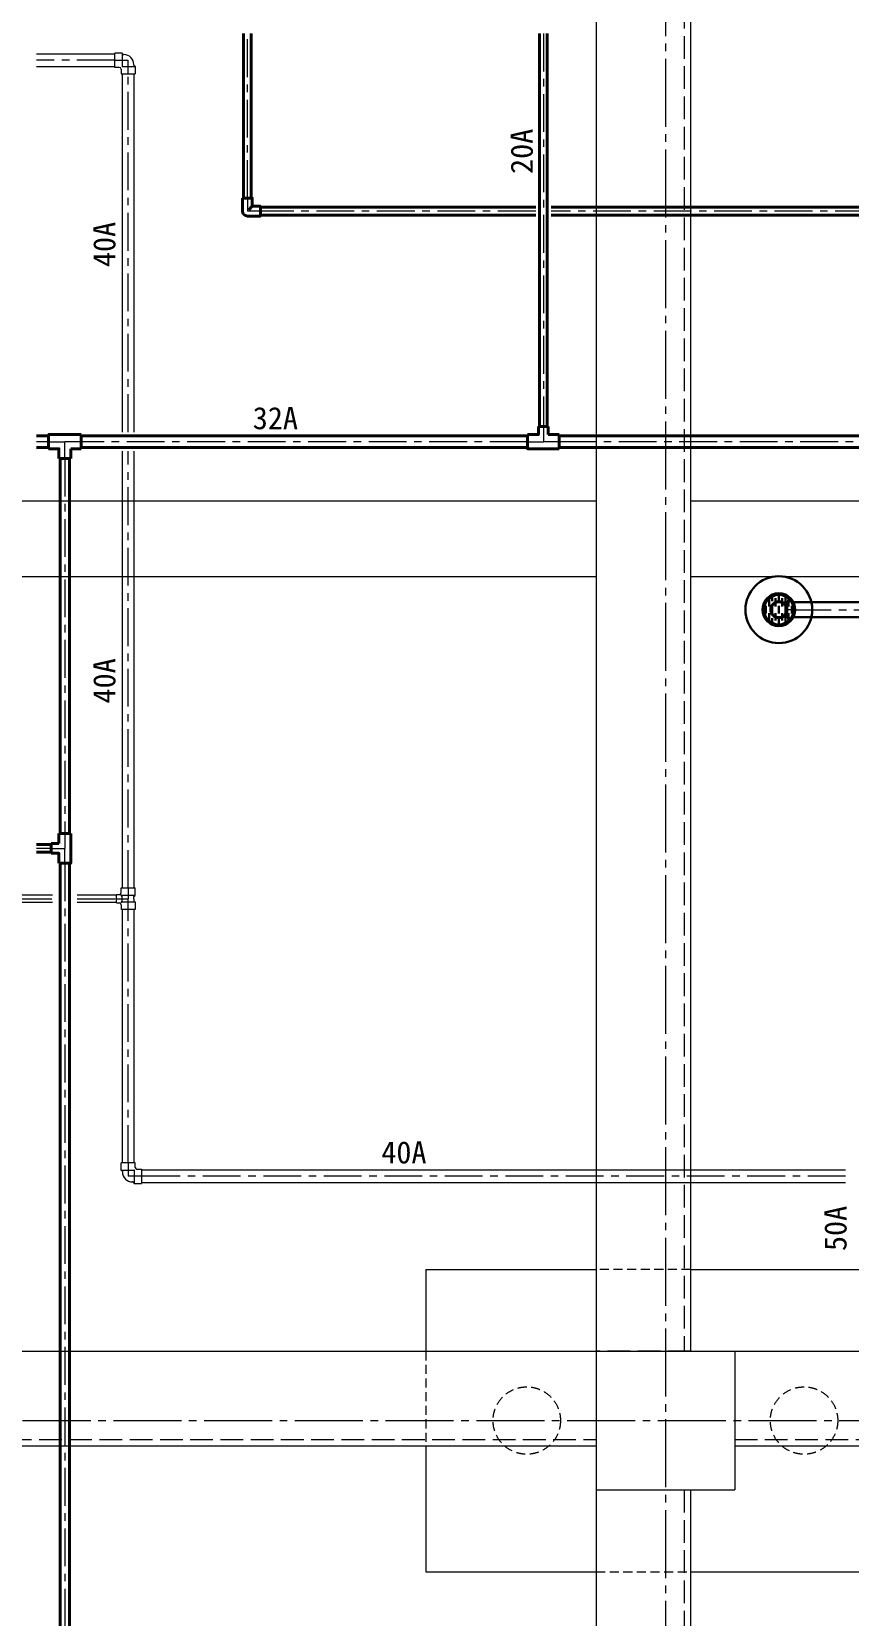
# Model space of a CAD drawing. Units: millimetres at full size. Extents: x -12803 to 120774, y -9413 to 101127.
# Drawn here: x 1696 to 4940, y 17819 to 24109 of the extents above; entities that cross this region are included whole.
import ezdxf
from ezdxf.enums import TextEntityAlignment as Align

# ---------------------------------------------------------------- set-up
doc = ezdxf.new("R2010")
doc.units = ezdxf.units.MM
doc.header["$LTSCALE"] = 30
for name, pattern in [('CHAIN1', [8, 5, -1, 1, -1]), ('CHAIN2', [12, 9, -1, 1, -1]), ('DASHED1', [1.8, 1.2, -0.6]), ('DASHED3', [4, 3, -1])]:
    doc.linetypes.add(name, pattern=pattern)
for name, color, linetype, lineweight in [('0-1_1-2', 7, 'Continuous', 15), ('0-9_1-1', 7, 'CHAIN2', 15), ('0-F_1-16', 7, 'Continuous', 15), ('9-1_配管－汚水１：硬質塩ビ管（ＤＶ）', 2, 'Continuous', 30), ('9-2_配管－給湯１２：ＨＴＬＰ（ＵＸ）', 3, 'Continuous', 20), ('9-3_配管－給水３：ＶＬＰ(ＶＤ)', 7, 'Continuous', 15)]:
    doc.layers.add(name, color=color, linetype=linetype, lineweight=lineweight)
doc.styles.add('ＭＳ ゴシック', font='')
doc.styles.get('ＭＳ ゴシック').set_extended_font_data('MS Gothic')

msp = doc.modelspace()

# ---------------------------------------------------------------- linework, layer by layer
at = {"layer": '0-1_1-2'}
for p, q in [((3935, 26941.26), (3935, 13751.26)), ((-1690, 22246.26), (3935, 22246.26)), ((4310, 22246.26), (10035, 22246.26)), ((-1690, 21946.26), (3935, 21946.26)), ((4310, 21946.26), (10035, 21946.26)), ((3260, 19196.26), (3260, 18871.26)), ((3260, 19196.26), (3935, 19196.26)), ((4310, 19196.26), (5160, 19196.26)), ((3260, 18496.26), (3260, 17996.26)), ((3935, 18321.26), (4485, 18321.26)), ((3260, 17996.26), (3935, 17996.26)), ((4310, 17996.26), (5160, 17996.26))]:
    msp.add_line(p, q, dxfattribs=at)
at = {"layer": '0-1_1-2', "linetype": 'DASHED1'}
for p, q in [((4310, 19196.26), (3935, 19196.26)), ((3260, 18871.26), (3260, 18496.26)), ((3935, 17996.26), (4310, 17996.26))]:
    msp.add_line(p, q, dxfattribs=at)
at = {"layer": '0-1_1-2'}
msp.add_lwpolyline([(3935, 18871.26), (4485, 18871.26), (4485, 18321.26)], dxfattribs=at)
at = {"layer": '0-1_1-2', "linetype": 'DASHED3'}
msp.add_lwpolyline([(4310, 18871.26), (3935, 18871.26), (3935, 15861.26)], dxfattribs=at)
at = {"layer": '0-1_1-2', "linetype": 'DASHED1'}
for centre in [(3660, 18596.26), (4760, 18596.26)]:
    msp.add_circle(centre, 133.7, dxfattribs=at)
at = {"layer": '0-9_1-1'}
for p, q in [((4210, 31201.26), (4210, 12715.3)), ((-5540, 18596.26), (39710, 18596.26))]:
    msp.add_line(p, q, dxfattribs=at)
at = {"layer": '0-F_1-16', "linetype": 'DASHED3'}
for p, q in [((4285, 26371.26), (4285, 18871.26)), ((-1515, 18521.26), (3935, 18521.26)), ((4485, 18521.26), (9935, 18521.26)), ((4285, 18321.26), (4285, 14321.26))]:
    msp.add_line(p, q, dxfattribs=at)
at = {"layer": '0-F_1-16'}
for p, q in [((4310, 26371.26), (4310, 18871.26)), ((-1515, 18871.26), (3935, 18871.26)), ((4485, 18871.26), (9935, 18871.26)), ((-1515, 18496.26), (3935, 18496.26)), ((4485, 18496.26), (9935, 18496.26)), ((4310, 18321.26), (4310, 14321.26))]:
    msp.add_line(p, q, dxfattribs=at)
at = {"layer": '9-1_配管－汚水１：硬質塩ビ管（ＤＶ）'}
for p, q in [((4608, 21829.16), (4608, 21799.91)), ((4621, 21856.12), (4621, 21826.87)), ((4634, 21848.41), (4634, 21863.05)), ((4634, 21829.16), (4634, 21799.91)), ((4647, 21859.66), (4647, 21826.87)), ((4647, 21849.54), (4647, 21853.27)), ((4660, 21848.41), (4660, 21868.41)), ((4660, 21829.16), (4660, 21799.91)), ((4673, 21859.66), (4673, 21826.87)), ((4673, 21849.54), (4673, 21853.27)), ((4693, 21843.04), (4677.61, 21843.04)), ((4686, 21848.41), (4686, 21863.05)), ((4686, 21829.16), (4686, 21799.91)), ((4693, 21848.04), (4718, 21848.04)), ((4693, 21848.04), (4693, 21820.3)), ((4699, 21856.12), (4699, 21826.87)), ((4712, 21829.16), (4712, 21799.91)), ((8681.64, 21844.54), (4718, 21844.54)), ((4621, 21801.22), (4621, 21771.97)), ((4634, 21780.66), (4634, 21766.02)), ((4647, 21801.22), (4647, 21771.97)), ((4647, 21779.54), (4647, 21775.81)), ((4660, 21780.66), (4660, 21760.66)), ((4673, 21801.22), (4673, 21771.97)), ((4673, 21779.54), (4673, 21775.81)), ((4693, 21786.04), (4677.61, 21786.04)), ((4686, 21780.66), (4686, 21766.02)), ((4693, 21781.04), (4693, 21808.77)), ((4699, 21801.22), (4699, 21771.97)), ((4718, 21784.54), (8681.64, 21784.54))]:
    msp.add_line(p, q, dxfattribs=at)
at = {"layer": '9-1_配管－汚水１：硬質塩ビ管（ＤＶ）', "color": 7, "linetype": 'CHAIN1', "lineweight": 15}
for q in [(4690, 21814.54), (8681.64, 21814.54)]:
    msp.add_line((4718, 21814.54), q, dxfattribs=at)
at = {"layer": '9-1_配管－汚水１：硬質塩ビ管（ＤＶ）'}
msp.add_lwpolyline([(4718, 21848.04), (4718, 21781.04), (4693, 21781.04)], dxfattribs=at)
for radius in [132.5, 65, 58.5, 30]:
    msp.add_circle((4660, 21814.54), radius, dxfattribs=at)
for start, end in [(90, 180), (270, 90), (180, 270)]:
    msp.add_arc((4660, 21814.54), 33.5, start, end, dxfattribs=at)
at = {"layer": '9-2_配管－給湯１２：ＨＴＬＰ（ＵＸ）'}
for p, q in [((2025.32, 24019.24), (1715.53, 24019.24)), ((1715.53, 23970.64), (2025.32, 23970.64)), ((2025.32, 23966.64), (2025.32, 24023.24)), ((2054.43, 24023.24), (2025.32, 24023.24)), ((2043.52, 23966.64), (2025.32, 23966.64)), ((2054.43, 24020.73), (2054.43, 23971.6)), ((2057.87, 24018.56), (2055.75, 24022.46)), ((2104.69, 23969.6), (2056.43, 23969.6)), ((2059.38, 24017.53), (2061.71, 24017.53)), ((2101.21, 23975.71), (2101.21, 23978.03)), ((2102.23, 23974.2), (2106.14, 23972.07)), ((2106.92, 23970.75), (2106.92, 23941.64)), ((2050.32, 23959.84), (2050.32, 23941.64)), ((2050.32, 23941.64), (2106.92, 23941.64)), ((2054.32, 23941.64), (2054.32, 22519.41)), ((2102.92, 22519.41), (2102.92, 23941.64)), ((2054.32, 22443.11), (2054.32, 20710.26)), ((2102.92, 20710.26), (2102.92, 22443.11)), ((2050.37, 20691.86), (2050.37, 20710.26)), ((2050.37, 20710.26), (2106.87, 20710.26)), ((2106.87, 20681.45), (2106.87, 20710.26)), ((1778.77, 20680.86), (1385.5, 20680.86)), ((1385.5, 20653.66), (1778.77, 20653.66)), ((2032.62, 20680.86), (1876.57, 20680.86)), ((1876.57, 20653.66), (2032.62, 20653.66)), ((2032.62, 20683.86), (2042.37, 20683.86)), ((2032.62, 20650.66), (2032.62, 20683.86)), ((2032.62, 20650.66), (2042.37, 20650.66)), ((2053.32, 20677.4), (2049.61, 20683.56)), ((2050.37, 20642.66), (2050.37, 20624.26)), ((2104.41, 20680.69), (2054.78, 20680.69)), ((2104.41, 20653.84), (2054.78, 20653.84)), ((2101.42, 20667.26), (2101.42, 20676.38)), ((2101.42, 20667.26), (2101.42, 20658.15)), ((2102.45, 20678.13), (2106.09, 20680.14)), ((2102.45, 20656.39), (2106.09, 20654.39)), ((2106.87, 20653.08), (2106.87, 20624.26)), ((2106.87, 20624.26), (2050.37, 20624.26)), ((2054.32, 20624.26), (2054.32, 19619.29)), ((2102.92, 19619.29), (2102.92, 20624.26)), ((2106.92, 19619.29), (2050.32, 19619.29)), ((2050.32, 19590.18), (2050.32, 19619.29)), ((2055, 19586.74), (2051.1, 19588.87)), ((2052.83, 19590.18), (2101.96, 19590.18)), ((2056.03, 19585.23), (2056.03, 19582.9)), ((2103.96, 19539.92), (2103.96, 19588.18)), ((2106.92, 19601.09), (2106.92, 19619.29)), ((2113.72, 19594.29), (2131.92, 19594.29)), ((2131.92, 19594.29), (2131.92, 19537.69)), ((4925, 19590.29), (2131.92, 19590.29)), ((2097.85, 19543.4), (2095.53, 19543.4)), ((2099.36, 19542.38), (2101.49, 19538.47)), ((2102.81, 19537.69), (2131.92, 19537.69)), ((2131.92, 19541.69), (4925, 19541.69))]:
    msp.add_line(p, q, dxfattribs=at)
at = {"layer": '9-2_配管－給湯１２：ＨＴＬＰ（ＵＸ）', "color": 7, "linetype": 'CHAIN1', "lineweight": 15}
for p, q in [((2025.32, 23994.94), (1715.53, 23994.94)), ((2025.32, 23994.94), (2078.62, 23994.94)), ((2025.32, 23994.94), (2078.62, 23994.94)), ((2078.62, 23941.64), (2078.62, 23994.94)), ((2078.62, 23941.64), (2078.62, 23994.94)), ((2078.62, 22519.41), (2078.62, 23941.64)), ((2078.62, 20710.26), (2078.62, 22443.11)), ((2078.62, 20710.26), (2078.62, 20667.26)), ((2078.62, 20710.26), (2078.62, 20667.26)), ((1385.5, 20667.26), (1778.77, 20667.26)), ((1876.57, 20667.26), (2032.62, 20667.26)), ((2032.62, 20667.26), (2078.62, 20667.26)), ((2032.62, 20667.26), (2078.62, 20667.26)), ((2078.62, 20624.26), (2078.62, 20667.26)), ((2078.62, 20624.26), (2078.62, 20667.26)), ((2078.62, 19619.29), (2078.62, 20624.26)), ((2078.62, 19619.29), (2078.62, 19565.99)), ((2078.62, 19619.29), (2078.62, 19565.99)), ((2131.92, 19565.99), (2078.62, 19565.99)), ((2131.92, 19565.99), (2078.62, 19565.99)), ((4925, 19565.99), (2131.92, 19565.99))]:
    msp.add_line(p, q, dxfattribs=at)
at = {"layer": '9-2_配管－給湯１２：ＨＴＬＰ（ＵＸ）'}
msp.add_lwpolyline([(2053.32, 20677.4), (2053.32, 20657.13), (2049.61, 20650.96)], dxfattribs=at)
for centre, radius, start, end in [((2043.52, 23959.84), 6.8, 0, 90), ((2054.43, 24021.74), 1.5, 28.61046, 90), ((2056.43, 23971.6), 2, 180, 270), ((2059.63, 24019.51), 2, 208.61046, 262.93989), ((2061.71, 23978.03), 39.5, 0, 90), ((2103.19, 23975.95), 2, 187.06011, 241.38954), ((2105.42, 23970.75), 1.5, 0, 61.38954), ((2106.12, 23966.64), 3, 77.33182, 80.24735), ((2042.37, 20691.86), 8, 270, 0), ((2042.37, 20642.66), 8, 0, 90), ((2103.42, 20676.38), 2, 118.83097, 180), ((2103.42, 20658.15), 2, 180, 241.16903), ((2105.37, 20681.45), 1.5, 298.83097, 0), ((2105.37, 20653.08), 1.5, 0, 61.16903), ((2051.82, 19590.18), 1.5, 180, 241.38954), ((2054.05, 19584.98), 2, 7.06011, 61.38954), ((2095.53, 19582.9), 39.5, 180, 270), ((2101.96, 19588.18), 2, 0, 90), ((2113.72, 19601.09), 6.8, 180, 270), ((2097.61, 19541.42), 2, 28.61046, 82.93989), ((2102.81, 19539.19), 1.5, 208.61046, 270), ((2106.92, 19538.49), 3, 189.75265, 192.66818)]:
    msp.add_arc(centre, radius, start, end, dxfattribs=at)
at = {"layer": '9-3_配管－給水３：ＶＬＰ(ＶＤ)', "color": 5, "lineweight": 40}
for p, q in [((2535.96, 24101.01), (2535.96, 23448.4)), ((2566.96, 23448.4), (2566.96, 24101.01)), ((3710.41, 24101.01), (3710.41, 22541.26)), ((3741.41, 22541.26), (3741.41, 24101.01)), ((2531.96, 23448.4), (2531.96, 23396.4)), ((2570.96, 23415.9), (2557.17, 23402.11)), ((3695.41, 23411.9), (2603.46, 23411.9)), ((5753.46, 23411.9), (3756.41, 23411.9)), ((2603.46, 23380.9), (3695.41, 23380.9)), ((3756.41, 23380.9), (5753.46, 23380.9)), ((3745.41, 22541.26), (3706.41, 22541.26)), ((3745.41, 22541.26), (3745.41, 22509.26)), ((1762.67, 22504.41), (1715.53, 22504.41)), ((1715.53, 22458.11), (1762.67, 22458.11)), ((1892.67, 22453.26), (1851.17, 22453.26)), ((1851.17, 22414.26), (1851.17, 22453.26)), ((1892.67, 22509.26), (1892.67, 22453.26)), ((3662.91, 22504.41), (1892.67, 22504.41)), ((1892.67, 22458.11), (3662.91, 22458.11)), ((3788.91, 22509.26), (3745.41, 22509.26)), ((3788.91, 22453.26), (3788.91, 22509.26)), ((6335.09, 22504.41), (3788.91, 22504.41)), ((3788.91, 22458.11), (6335.09, 22458.11)), ((1851.17, 22414.26), (1804.17, 22414.26)), ((1808.77, 22414.26), (1808.77, 20926.26)), ((1846.57, 20926.26), (1846.57, 22414.26)), ((1772.67, 20882.76), (1715.53, 20882.76)), ((1772.67, 20886.76), (1772.67, 20847.76)), ((1772.67, 20886.76), (1804.17, 20886.76)), ((1851.17, 20926.26), (1804.17, 20926.26)), ((1804.17, 20926.26), (1804.17, 20886.76)), ((1715.53, 20851.76), (1772.67, 20851.76)), ((1808.77, 20808.26), (1808.77, 15955.43)), ((1846.57, 15955.43), (1846.57, 20808.26))]:
    msp.add_line(p, q, dxfattribs=at)
at = {"layer": '9-3_配管－給水３：ＶＬＰ(ＶＤ)', "linetype": 'CHAIN1'}
for p, q in [((2551.46, 23448.4), (2551.46, 24101.01)), ((3725.91, 24101.01), (3725.91, 22541.26)), ((2551.46, 23448.4), (2551.46, 23396.4)), ((2603.46, 23396.4), (2551.46, 23396.4)), ((3695.41, 23396.4), (2603.46, 23396.4)), ((5753.46, 23396.4), (3756.41, 23396.4)), ((3725.91, 22541.26), (3725.91, 22481.26)), ((1762.67, 22481.26), (1715.53, 22481.26)), ((1762.67, 22481.26), (1827.67, 22481.26)), ((1892.67, 22481.26), (1827.67, 22481.26)), ((1827.67, 22414.26), (1827.67, 22481.26)), ((3662.91, 22481.26), (1892.67, 22481.26)), ((3662.91, 22481.26), (3725.91, 22481.26)), ((3788.91, 22481.26), (3725.91, 22481.26)), ((6335.09, 22481.26), (3788.91, 22481.26)), ((1827.67, 22414.26), (1827.67, 20926.26)), ((1827.67, 20926.26), (1827.67, 20867.26)), ((1772.67, 20867.26), (1715.53, 20867.26)), ((1772.67, 20867.26), (1827.67, 20867.26)), ((1827.67, 20808.26), (1827.67, 20867.26)), ((1827.67, 20808.26), (1827.67, 15955.43))]:
    msp.add_line(p, q, dxfattribs=at)
at = {"layer": '9-3_配管－給水３：ＶＬＰ(ＶＤ)', "color": 5, "lineweight": 40}
for points in [[(2570.96, 23417.85), (2570.96, 23448.4), (2531.96, 23448.4)], [(2551.46, 23376.9), (2603.46, 23376.9), (2603.46, 23415.9), (2572.91, 23415.9)], [(3706.41, 22541.26), (3706.41, 22509.26), (3662.91, 22509.26)], [(1892.67, 22509.26), (1762.67, 22509.26), (1762.67, 22453.26)], [(1804.17, 22414.26), (1804.17, 22453.26), (1762.67, 22453.26)], [(3788.91, 22453.26), (3662.91, 22453.26), (3662.91, 22509.26)], [(1851.17, 20926.26), (1851.17, 20808.26), (1804.17, 20808.26)], [(1772.67, 20847.76), (1804.17, 20847.76), (1804.17, 20808.26)]]:
    msp.add_lwpolyline(points, dxfattribs=at)
for centre, radius in [((2551.46, 23396.4), 19.5), ((2572.91, 23417.85), 1.95)]:
    msp.add_arc(centre, radius, 180, 270, dxfattribs=at)

# ---------------------------------------------------------------- texts
at = {"layer": '9-1_配管－汚水１：硬質塩ビ管（ＤＶ）', "color": 7, "style": 'ＭＳ ゴシック'}
msp.add_text('50A', height=87.98, rotation=90, dxfattribs=at).set_placement((4955, 19269.07), align=Align.BOTTOM_LEFT)
at = {"layer": '9-2_配管－給湯１２：ＨＴＬＰ（ＵＸ）', "color": 7, "style": 'ＭＳ ゴシック'}
for p in [(2054.32, 23174.3), (2054.32, 21442.2)]:
    msp.add_text('40A', height=87.98, rotation=90, dxfattribs=at).set_placement(p, align=Align.BOTTOM_LEFT)
msp.add_text('40A', height=87.98, dxfattribs=at).set_placement((3082.86, 19590.29), align=Align.BOTTOM_LEFT)
at = {"layer": '9-3_配管－給水３：ＶＬＰ(ＶＤ)', "style": 'ＭＳ ゴシック'}
msp.add_text('20A', height=87.98, rotation=90, dxfattribs=at).set_placement((3710.41, 23543.88), align=Align.BOTTOM_LEFT)
msp.add_text('32A', height=87.98, dxfattribs=at).set_placement((2572.84, 22504.41), align=Align.BOTTOM_LEFT)

doc.saveas('drawing.dxf')
